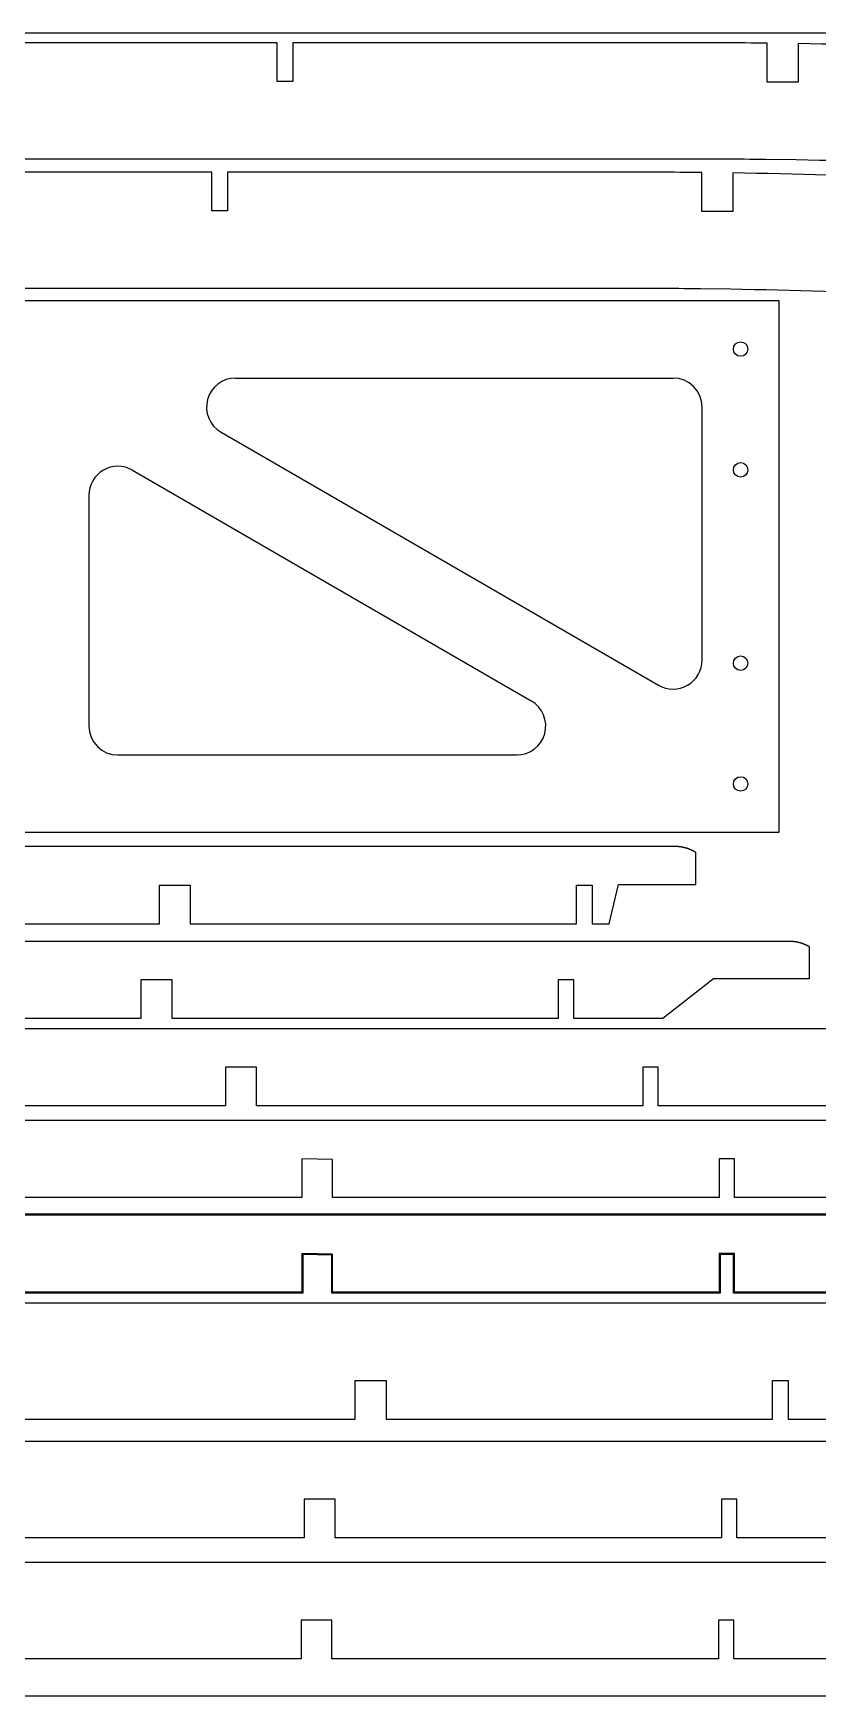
# Model space of a CAD drawing. Header units: inches. Extents: x -1244 to -570, y -2074 to -1714.
# Drawn here: x -1159.43 to -1139.13, y -2004.53 to -1961.53 of the extents above; entities that cross this region are included whole.
import ezdxf

# ---------------------------------------------------------------- set-up
doc = ezdxf.new("R2010")
doc.units = ezdxf.units.IN
doc.header["$LTSCALE"] = 0.1
doc.header["$MEASUREMENT"] = 0
doc.layers.add('pic', color=1, linetype='Continuous')

msp = doc.modelspace()

# ---------------------------------------------------------------- linework, layer by layer
at = {"color": 7, "linetype": 'Continuous', "lineweight": 25}
for p, q in [((-1154.19687, -1970.44369), (-1142.87351, -1970.44369)), ((-1142.12351, -1977.73886), (-1142.12351, -1971.19369)), ((-1154.5722, -1971.84302), (-1143.24883, -1978.38819)), ((-1156.86601, -1972.82722), (-1146.54265, -1978.79436)), ((-1157.99134, -1973.47655), (-1157.99134, -1979.44369)), ((-1157.24134, -1980.19369), (-1146.91798, -1980.19369))]:
    msp.add_line(p, q, dxfattribs=at)
for points in [[(-1129.8439, -1962.19563, 0.01257078), (-1139.63642, -1961.79477), (-1139.63642, -1962.79477), (-1140.43642, -1962.79477), (-1140.43642, -1961.78379, 0.00291711), (-1142.71102, -1961.77052), (-1152.71696, -1961.77052), (-1152.71696, -1962.77052), (-1153.11696, -1962.77052), (-1153.11696, -1961.77052), (-1167.11696, -1961.77052), (-1167.11696, -1962.77052), (-1167.51696, -1962.77052), (-1167.51696, -1961.77052), (-1181.5439, -1964.8781, -0.00448879), (-1169.56142, -1964.77052), (-1167.51696, -1964.77052), (-1167.11696, -1964.77052), (-1153.11696, -1964.77052), (-1152.71696, -1964.77052), (-1142.71102, -1964.77052, -0.00291711), (-1140.47142, -1964.78359), (-1139.68373, -1964.7944, -0.01257078), (-1130.04192, -1965.18909)], [(-1131.5348, -1965.54144, 0.01257078), (-1141.32732, -1965.14058), (-1141.32732, -1966.14058), (-1142.12732, -1966.14058), (-1142.12732, -1965.1296, 0.00291711), (-1144.40192, -1965.11633), (-1154.40786, -1965.11633), (-1154.40786, -1966.11633), (-1154.80786, -1966.11633), (-1154.80786, -1965.11633), (-1168.80786, -1965.11633), (-1168.80786, -1966.11633), (-1169.20786, -1966.11633), (-1169.20786, -1965.11633), (-1183.2348, -1968.2239, -0.00448879), (-1171.25232, -1968.11633), (-1169.20786, -1968.11633), (-1168.80786, -1968.11633), (-1154.80786, -1968.11633), (-1154.40786, -1968.11633), (-1144.40192, -1968.11633, -0.00291711), (-1142.16232, -1968.1294), (-1141.37463, -1968.1402, -0.01257078), (-1131.73282, -1968.5349)]]:
    msp.add_lwpolyline(points, format="xyb", dxfattribs=at)
msp.add_lwpolyline([(-1194.72701, -1968.44369), (-1194.72701, -1982.19369), (-1140.12351, -1982.19369), (-1140.12351, -1968.44369)], close=True, dxfattribs=at)
for points in [[(-1165.98216, -1984.56005), (-1156.16791, -1984.56005), (-1156.16791, -1983.56005), (-1155.36791, -1983.56005), (-1155.36791, -1984.56005), (-1145.36791, -1984.56005), (-1145.36791, -1983.56005), (-1144.96791, -1983.56005), (-1144.96791, -1984.56005), (-1144.52531, -1984.56005), (-1144.28141, -1983.53974), (-1142.28141, -1983.53974), (-1142.28141, -1982.71745), (-1142.28524, -1982.71503), (-1142.28908, -1982.71263), (-1142.29294, -1982.71025), (-1142.29681, -1982.70788), (-1142.30069, -1982.70553), (-1142.30458, -1982.7032), (-1142.30848, -1982.70089), (-1142.3124, -1982.69859), (-1142.31633, -1982.69631), (-1142.32027, -1982.69405), (-1142.32423, -1982.69181), (-1142.32819, -1982.68959), (-1142.33217, -1982.68738), (-1142.33615, -1982.68519), (-1142.34015, -1982.68302), (-1142.34416, -1982.68087), (-1142.34818, -1982.67874), (-1142.35221, -1982.67662), (-1142.35625, -1982.67452), (-1142.3603, -1982.67245), (-1142.36436, -1982.67038), (-1142.36844, -1982.66834), (-1142.37252, -1982.66632), (-1142.37661, -1982.66431), (-1142.38071, -1982.66232), (-1142.38482, -1982.66035), (-1142.38894, -1982.6584), (-1142.39307, -1982.65647), (-1142.39721, -1982.65456), (-1142.40136, -1982.65266), (-1142.40552, -1982.65078), (-1142.40968, -1982.64893), (-1142.41386, -1982.64709), (-1142.41804, -1982.64527), (-1142.42223, -1982.64346), (-1142.42643, -1982.64168), (-1142.43064, -1982.63992), (-1142.43486, -1982.63817), (-1142.43908, -1982.63644), (-1142.44331, -1982.63474), (-1142.44755, -1982.63305), (-1142.4518, -1982.63138), (-1142.45605, -1982.62973), (-1142.46031, -1982.62809), (-1142.46458, -1982.62648), (-1142.46885, -1982.62489), (-1142.47313, -1982.62331), (-1142.47742, -1982.62176), (-1142.48172, -1982.62022), (-1142.48602, -1982.6187), (-1142.49032, -1982.6172), (-1142.49464, -1982.61573), (-1142.49896, -1982.61427), (-1142.50328, -1982.61283), (-1142.50761, -1982.61141), (-1142.51195, -1982.61), (-1142.51629, -1982.60862), (-1142.52064, -1982.60726), (-1142.52499, -1982.60592), (-1142.52934, -1982.60459), (-1142.5337, -1982.60329), (-1142.53807, -1982.60201), (-1142.54244, -1982.60074), (-1142.54682, -1982.5995), (-1142.55119, -1982.59827), (-1142.55558, -1982.59707), (-1142.55997, -1982.59588), (-1142.56436, -1982.59471), (-1142.56875, -1982.59357), (-1142.57315, -1982.59244), (-1142.57755, -1982.59134), (-1142.58196, -1982.59025), (-1142.58637, -1982.58918), (-1142.59078, -1982.58814), (-1142.59519, -1982.58711), (-1142.59961, -1982.58611), (-1142.60407, -1982.58511), (-1142.60853, -1982.58414), (-1142.613, -1982.58318), (-1142.61748, -1982.58224), (-1142.62195, -1982.58133), (-1142.62644, -1982.58043), (-1142.63092, -1982.57955), (-1142.63542, -1982.57869), (-1142.63991, -1982.57785), (-1142.64441, -1982.57703), (-1142.64892, -1982.57623), (-1142.65343, -1982.57545), (-1142.65794, -1982.57469), (-1142.66246, -1982.57395), (-1142.66698, -1982.57323), (-1142.6715, -1982.57252), (-1142.67603, -1982.57184), (-1142.68056, -1982.57117), (-1142.68509, -1982.57053), (-1142.68963, -1982.5699), (-1142.69417, -1982.56929), (-1142.69871, -1982.56871), (-1142.70326, -1982.56814), (-1142.7078, -1982.56759), (-1142.71235, -1982.56706), (-1142.71691, -1982.56655), (-1142.72146, -1982.56606), (-1142.72602, -1982.56559), (-1142.73058, -1982.56513), (-1142.73514, -1982.5647), (-1142.7397, -1982.56429), (-1142.74426, -1982.56389), (-1142.74883, -1982.56352), (-1142.75339, -1982.56316), (-1142.75796, -1982.56283), (-1142.76253, -1982.56251), (-1142.7671, -1982.56221), (-1142.77167, -1982.56193), (-1142.77624, -1982.56167), (-1142.78081, -1982.56143), (-1142.78538, -1982.56121), (-1142.78995, -1982.56101), (-1142.79452, -1982.56083), (-1142.79909, -1982.56066), (-1142.80366, -1982.56052), (-1142.80824, -1982.56039), (-1142.81281, -1982.56029), (-1142.81738, -1982.5602), (-1142.82195, -1982.56013), (-1142.82652, -1982.56009), (-1142.83108, -1982.56006), (-1142.83565, -1982.56005), (-1189.52867, -1982.56005)], [(-1193.20668, -1985.00558), (-1139.87871, -1985.00558), (-1139.87436, -1985.00559), (-1139.87002, -1985.00562), (-1139.86568, -1985.00566), (-1139.86133, -1985.00572), (-1139.85699, -1985.0058), (-1139.85264, -1985.0059), (-1139.84829, -1985.00602), (-1139.84395, -1985.00615), (-1139.8396, -1985.0063), (-1139.83525, -1985.00647), (-1139.8309, -1985.00665), (-1139.82655, -1985.00686), (-1139.8222, -1985.00708), (-1139.81785, -1985.00731), (-1139.8135, -1985.00757), (-1139.80915, -1985.00784), (-1139.8048, -1985.00813), (-1139.80045, -1985.00844), (-1139.7961, -1985.00877), (-1139.79175, -1985.00911), (-1139.7874, -1985.00947), (-1139.78306, -1985.00985), (-1139.77871, -1985.01025), (-1139.77436, -1985.01066), (-1139.77002, -1985.01109), (-1139.76568, -1985.01154), (-1139.76133, -1985.01201), (-1139.75699, -1985.01249), (-1139.75266, -1985.01299), (-1139.74832, -1985.01351), (-1139.74398, -1985.01405), (-1139.73965, -1985.0146), (-1139.73532, -1985.01517), (-1139.73099, -1985.01576), (-1139.72666, -1985.01637), (-1139.72234, -1985.01699), (-1139.71801, -1985.01763), (-1139.71369, -1985.01829), (-1139.70938, -1985.01897), (-1139.70506, -1985.01966), (-1139.70075, -1985.02037), (-1139.69644, -1985.0211), (-1139.69213, -1985.02184), (-1139.68783, -1985.0226), (-1139.68353, -1985.02338), (-1139.67924, -1985.02418), (-1139.67494, -1985.02499), (-1139.67065, -1985.02582), (-1139.66637, -1985.02667), (-1139.66209, -1985.02754), (-1139.65781, -1985.02842), (-1139.65354, -1985.02932), (-1139.64927, -1985.03024), (-1139.645, -1985.03118), (-1139.64074, -1985.03213), (-1139.63649, -1985.0331), (-1139.63223, -1985.03408), (-1139.62799, -1985.03509), (-1139.62375, -1985.03611), (-1139.61951, -1985.03715), (-1139.61528, -1985.0382), (-1139.61105, -1985.03928), (-1139.60683, -1985.04037), (-1139.60261, -1985.04147), (-1139.5984, -1985.0426), (-1139.5942, -1985.04374), (-1139.59, -1985.0449), (-1139.5858, -1985.04607), (-1139.58162, -1985.04727), (-1139.57743, -1985.04847), (-1139.57326, -1985.0497), (-1139.56909, -1985.05095), (-1139.56493, -1985.05221), (-1139.56077, -1985.05348), (-1139.55662, -1985.05478), (-1139.55248, -1985.05609), (-1139.54834, -1985.05742), (-1139.54421, -1985.05877), (-1139.54009, -1985.06013), (-1139.53597, -1985.06151), (-1139.53186, -1985.06291), (-1139.52981, -1985.06361), (-1139.52775, -1985.06432), (-1139.52361, -1985.06577), (-1139.51948, -1985.06723), (-1139.51536, -1985.06872), (-1139.51124, -1985.07021), (-1139.50713, -1985.07173), (-1139.50303, -1985.07326), (-1139.49893, -1985.07481), (-1139.49483, -1985.07638), (-1139.49074, -1985.07797), (-1139.48666, -1985.07957), (-1139.48258, -1985.08119), (-1139.47852, -1985.08283), (-1139.47445, -1985.08449), (-1139.4704, -1985.08616), (-1139.46635, -1985.08785), (-1139.46231, -1985.08956), (-1139.45827, -1985.09129), (-1139.45424, -1985.09303), (-1139.45022, -1985.09479), (-1139.44621, -1985.09656), (-1139.4422, -1985.09836), (-1139.43821, -1985.10017), (-1139.43421, -1985.102), (-1139.43023, -1985.10384), (-1139.42626, -1985.1057), (-1139.42229, -1985.10758), (-1139.41833, -1985.10948), (-1139.41438, -1985.11139), (-1139.41044, -1985.11332), (-1139.40651, -1985.11526), (-1139.40259, -1985.11722), (-1139.39867, -1985.1192), (-1139.39476, -1985.1212), (-1139.39087, -1985.12321), (-1139.38698, -1985.12524), (-1139.3831, -1985.12728), (-1139.37923, -1985.12934), (-1139.37537, -1985.13142), (-1139.37152, -1985.13352), (-1139.36768, -1985.13563), (-1139.36385, -1985.13775), (-1139.36003, -1985.1399), (-1139.35622, -1985.14205), (-1139.35242, -1985.14423), (-1139.34978, -1985.14575), (-1139.34978, -1985.98556), (-1141.82452, -1985.98556), (-1143.1368, -1987.00558), (-1145.4441, -1987.00558), (-1145.4441, -1986.00558), (-1145.84411, -1986.00558), (-1145.84411, -1987.00558), (-1155.8341, -1987.00558), (-1155.8341, -1986.00558), (-1156.64411, -1986.00558), (-1156.64411, -1987.00558), (-1166.4429, -1987.00562)], [(-1193.99142, -1987.26823), (-1134.94544, -1987.26823)], [(-1138.0786, -1989.26823), (-1143.25419, -1989.26823), (-1143.25419, -1988.26823), (-1143.65419, -1988.26823), (-1143.65419, -1989.26823), (-1153.65419, -1989.26823), (-1153.65419, -1988.26823), (-1154.45419, -1988.26823), (-1154.45419, -1989.26823), (-1164.26843, -1989.26823)], [(-1193.71122, -1989.63687), (-1131.28274, -1989.63687)], [(-1135.8751, -1991.63687), (-1141.28274, -1991.63687), (-1141.28274, -1990.63687), (-1141.68274, -1990.63687), (-1141.68274, -1991.63687), (-1151.68274, -1991.63687), (-1151.68274, -1990.65725), (-1152.48274, -1990.63687), (-1152.48274, -1991.63687), (-1162.29698, -1991.63687)], [(-1193.71154, -1992.06055), (-1131.28237, -1992.06055)], [(-1193.71122, -1992.08555), (-1131.28274, -1992.08555)], [(-1135.87153, -1994.11055), (-1141.30774, -1994.11055), (-1141.30774, -1993.11055), (-1141.65774, -1993.11055), (-1141.65774, -1994.11055), (-1151.70774, -1994.11055), (-1151.70774, -1993.1303), (-1152.45774, -1993.1112), (-1152.45774, -1994.11055), (-1162.32198, -1994.11055)], [(-1135.8751, -1994.08555), (-1141.28274, -1994.08555), (-1141.28274, -1993.08555), (-1141.68274, -1993.08555), (-1141.68274, -1994.08555), (-1151.68274, -1994.08555), (-1151.68274, -1993.10593), (-1152.48274, -1993.08555), (-1152.48274, -1994.08555), (-1162.29698, -1994.08555)], [(-1128.2143, -1994.37555), (-1194.00881, -1994.37555)], [(-1171.1258, -1997.37555), (-1151.09731, -1997.37555), (-1151.09731, -1996.37555), (-1150.29731, -1996.37555), (-1150.29731, -1997.37555), (-1140.29731, -1997.37555), (-1140.29731, -1996.37555), (-1139.89731, -1996.37555), (-1139.89731, -1997.37555), (-1130.61385, -1997.37555)], [(-1193.43156, -1997.94203), (-1131.43998, -1997.94203)], [(-1193.43156, -1997.94203), (-1131.43998, -1997.94203)], [(-1134.54537, -2000.44203), (-1141.22152, -2000.44203), (-1141.22152, -1999.44203), (-1141.62152, -1999.44203), (-1141.62152, -2000.44203), (-1151.62152, -2000.44203), (-1151.62152, -1999.44203), (-1152.42152, -1999.44203), (-1152.42152, -2000.44203), (-1172.45001, -2000.44203)], [(-1134.54537, -2000.44203), (-1141.22152, -2000.44203), (-1141.22152, -1999.44203), (-1141.62152, -1999.44203), (-1141.62152, -2000.44203), (-1151.62152, -2000.44203), (-1151.62152, -1999.44203), (-1152.42152, -1999.44203), (-1152.42152, -2000.44203), (-1172.45001, -2000.44203)], [(-1193.51035, -2001.06935), (-1131.51877, -2001.06935)], [(-1134.62417, -2003.56935), (-1141.30032, -2003.56935), (-1141.30032, -2002.56935), (-1141.70032, -2002.56935), (-1141.70032, -2003.56935), (-1151.70032, -2003.56935), (-1151.70032, -2002.56935), (-1152.50032, -2002.56935), (-1152.50032, -2003.56935), (-1172.5288, -2003.56935)]]:
    msp.add_lwpolyline(points, dxfattribs=at)
for centre in [(-1141.12351, -1969.69369), (-1141.12351, -1972.81869), (-1141.12351, -1977.81869), (-1141.12351, -1980.94369)]:
    msp.add_circle(centre, 0.1875, dxfattribs=at)
for centre, start, end in [((-1154.19687, -1971.19369), 90, 239.971089), ((-1142.87351, -1971.19369), 0, 90), ((-1157.24134, -1973.47655), 59.971089, 180), ((-1142.87351, -1977.73886), 239.971089, 0), ((-1146.91798, -1979.44369), 270, 59.971089), ((-1157.24134, -1979.44369), 180, 270)]:
    msp.add_arc(centre, 0.75, start, end, dxfattribs=at)
at = {"layer": 'pic', "color": 1}
msp.add_lwpolyline([(-1195.00188, -2004.52627), (-1081.50188, -2004.52627), (-1081.50188, -1961.52627), (-1195.00188, -1961.52627)], close=True, dxfattribs=at)

doc.saveas('drawing.dxf')
